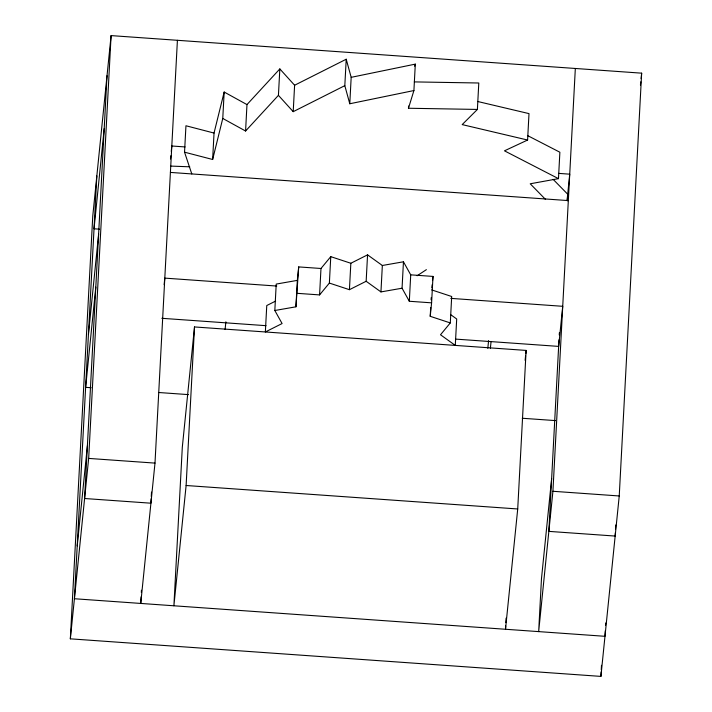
<?xml version="1.0" encoding="UTF-8"?>
<svg xmlns="http://www.w3.org/2000/svg" width="712" height="712" viewBox="0 0 712 712"><rect width="100%" height="100%" fill="white"/><g stroke="black" fill="none" stroke-linecap="round" stroke-linejoin="round"><path stroke-width="1.07" d="M70.346 638.833L92.765 216.03L111.09 35.6L641.654 73.167L619.235 495.97L600.91 676.4L70.346 638.833L88.671 458.412L111.09 35.6M96.832 175.935L74.413 598.739L604.986 636.306L605.28 630.761M107.014 75.695L84.594 498.507L150.917 503.197L151.158 498.765M141.092 596.834L140.736 603.438L154.994 463.103L177.413 40.299M141.323 592.428L141.439 590.221M151.273 496.54L151.505 492.099M184.541 152.181L185.948 125.757L214.036 133.055L212.639 159.488L184.541 152.181L191.795 173.942M194.518 326.95L182.308 447.234L173.897 605.787L186.117 485.504L194.518 326.95L526.124 350.42L517.722 508.973L505.502 629.266L505.68 625.937M222.767 118.45L224.173 92.026L246.975 104.593L245.578 131.017L222.767 118.45L212.639 159.488M245.578 131.017L278.428 95.346L279.834 68.922L294.608 85.244L293.21 111.668L344.813 85.654L346.219 59.23L294.608 85.244M275.615 301.087L266.76 305.537L265.362 331.961L282.085 323.551L274.823 310.503L276.22 284.079L297.331 280.377L298.702 266.911L320.978 268.486L330.768 256.649L350.838 263.262L367.561 254.852L382.344 265.487L403.455 261.793L410.717 274.841L409.32 301.265L431.597 302.84L433.003 276.416L410.717 274.841M274.823 310.503L295.934 306.81L297.331 280.377M295.934 306.81L298.702 266.911M297.296 293.335L319.581 294.91L320.978 268.486M319.581 294.91L329.371 283.073L330.768 256.649M351.176 77.332L415.31 64.124L413.912 90.549L349.779 103.756L351.176 77.332L346.219 59.23M329.371 283.073L349.432 289.686L350.838 263.262M409.32 301.265L402.058 288.218L380.947 291.911L366.155 281.276L367.561 254.852M380.947 291.911L382.344 265.487M414.313 81.898L478.793 83.001L477.396 109.434L408.466 108.251L408.581 106.044M402.058 288.218L403.455 261.793M431.632 289.891L451.693 296.503L450.296 322.928L430.226 316.315L430.698 307.504M431.107 299.797L431.223 297.598M527.476 135.529L559.872 152.226L558.475 178.65L504.47 150.828L527.601 140.033L528.998 113.609L477.529 101.46M505.858 622.608L506.09 618.176M559 339.784L548.845 531.375L615.168 536.065L615.346 532.736M559.258 334.952L559.374 332.727M567.348 200.82L567.695 194.216L553.108 179.317M551.649 478.517L541.467 578.758L538.664 631.606L552.921 491.28L575.332 68.468M600.91 676.4L601.151 671.959M601.266 669.743L601.498 665.302M605.565 625.296L605.689 622.991M615.515 529.461L615.755 524.966M104.21 128.543L94.029 228.783L99.555 229.175M88.43 334.489L98.612 234.248M95.809 287.096L85.627 387.337L91.154 387.728M77.216 545.89L87.398 445.65M170.488 158.999L170.818 155.75M171.254 151.416L171.806 145.996L185.102 146.939M164.143 284.631L164.801 278.125L276.754 286.055M225.09 329.54L225.873 321.824M431.846 287.817L432.157 284.711M432.576 280.564L433.003 276.416M430.226 316.315L431.597 302.84M487.809 348.337L488.592 340.63M490.372 348.319L491.049 341.707M525.118 360.352L525.563 355.938M525.794 353.731L526.124 350.42M567.09 200.179L569.733 174.173L558.644 173.381M640.444 85.084L640.773 81.836M641.103 78.578L641.654 73.167M214.036 133.055L224.173 92.026M414.669 66.207L415.31 64.124M408.466 108.251L413.912 90.549M450.296 322.928L440.505 334.765L455.288 345.409L456.695 318.985L450.598 314.597M246.975 104.593L279.834 68.922M477.396 109.434L462.186 124.6L527.601 140.033M417.152 275.74L426.39 269.652M349.432 289.686L366.155 281.276M558.475 178.65L530.217 183.785L545.57 199.467M170.88 166.092L189.757 166.813M170.408 172.42L568.327 200.597M450.776 298.373L562.729 306.302L558.653 346.397L455.564 339.099M161.838 318.3L266.03 325.678M158.58 392.499L188.422 394.617M522.234 418.247L555.396 420.596M88.671 458.412L154.994 463.103M552.921 491.28L619.235 495.97M186.117 485.504L517.722 508.973M278.428 95.346L293.21 111.668M344.813 85.654L349.779 103.756"/></g></svg>
